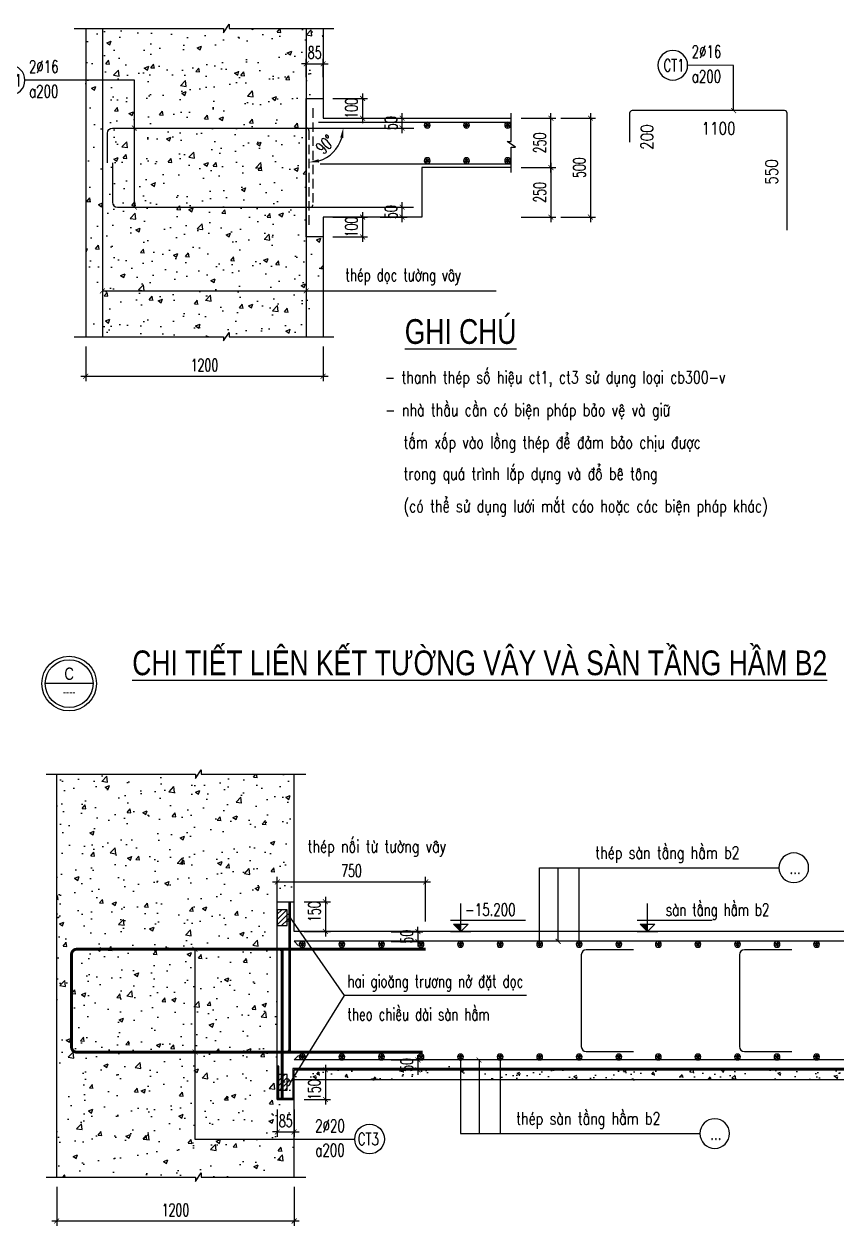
# Model space of a CAD drawing. Header units: millimetres. Extents: x -143483 to 1166745, y -1448440 to -1202244.
# Drawn here: x -89136 to -72698, y -1337824 to -1313514 of the extents above; entities that cross this region are included whole.
import ezdxf
from ezdxf.enums import TextEntityAlignment as Align

# ---------------------------------------------------------------- set-up
doc = ezdxf.new("R2010")
doc.units = ezdxf.units.MM
doc.header["$LTSCALE"] = 30
doc.header["$PDMODE"] = 3
doc.linetypes.add('DASHED', pattern=[19.05, 12.7, -6.35])
doc.layers.get('0').update_dxf_attribs({"lineweight": 9})
doc.layers.get('Defpoints').update_dxf_attribs({"lineweight": 9})
for name, color, linetype in [('ccu11-Chidan', 9, 'Continuous'), ('ccu11-Cotthep', 9, 'Continuous'), ('ccu11-Dim', 8, 'Continuous'), ('ccu11-Hatch', 8, 'Continuous'), ('ccu11-Manh', 8, 'Continuous'), ('ccu11-Text', 31, 'Continuous'), ('ccu11-Thay', 7, 'Continuous'), ('ccu11-Thep', 4, 'Continuous'), ('ccu11-Thep doc', 4, 'Continuous'), ('ccu11-Water Proofing', 6, 'Continuous')]:
    doc.layers.add(name, color=color, linetype=linetype)
doc.styles.add('ccu11-dim', font='vnsimli.shx', dxfattribs={"width": 0.65, "bigfont": 'bigfont.shx'})
doc.styles.add('ccu11-VnAvantH', font='VHAVAN.TTF')
doc.styles.add('ccu11-VnAvH-B', font='VHAVANB.TTF')
doc.styles.add('ccu11-vnsimli', font='vnsimli.shx', dxfattribs={"width": 0.8, "bigfont": 'vns.shx'})
doc.styles.add('ccu11-vnsimple', font='vnsimple.shx', dxfattribs={"bigfont": 'bigfont.shx'})
doc.styles.add('ccu11_simli', font='vnsimli.shx', dxfattribs={"width": 0.8})
doc.styles.add('VNTIMEH', font='vnsimli.shx', dxfattribs={"width": 0.8, "bigfont": 'bigfont.shx'})
doc.dimstyles.new('ccu11-100', dxfattribs={"dimscale": 100, "dimtxt": 2.5, "dimasz": 1, "dimexe": 1, "dimexo": 2, "dimgap": 1, "dimtad": 1, "dimdec": 0, "dimdsep": 46, "dimtxsty": 'ccu11-dim', "dimblk": 'ARCHTICK', "dimcen": -1, "dimdle": 1, "dimclrd": 256, "dimclre": 256, "dimclrt": 3, "dimadec": 0, "dimazin": 2, "dimtfac": 0.1, "dimtdec": 0, "dimtmove": 0, "dimatfit": 1, "dimldrblk": 'ARCHTICK', "dimfxl": 0, "dimtvp": 0.833333, "dimtolj": 1, "dimtzin": 12, "dimarcsym": 0})
doc.dimstyles.new('ccu11-100x4', dxfattribs={"dimscale": 100, "dimtxt": 2.5, "dimasz": 1, "dimexe": 1, "dimexo": 2, "dimgap": 1, "dimtad": 1, "dimdec": 0, "dimlfac": 0.25, "dimdsep": 46, "dimtxsty": 'ccu11-dim', "dimblk": 'ARCHTICK', "dimcen": -1, "dimdle": 1, "dimclrd": 256, "dimclre": 256, "dimclrt": 3, "dimadec": 0, "dimazin": 2, "dimtfac": 0.1, "dimtdec": 0, "dimtmove": 0, "dimatfit": 1, "dimldrblk": 'ARCHTICK', "dimfxl": 0, "dimtvp": 0.833333, "dimtolj": 1, "dimtzin": 12, "dimarcsym": 0})

# ---------------------------------------------------------------- blocks, each defined once
blk = doc.blocks.new('ccu11_block_thep')
at = {"layer": 'ccu11-Thep', "color": 3}
for p, q in [((-0.4, 0), (0.4, 0)), ((-0.28, 0.28), (0.28, -0.28)), ((0.28, 0.28), (-0.28, -0.28)), ((0, 0.4), (0, -0.4))]:
    blk.add_line(p, q, dxfattribs=at)
at = {"layer": 'ccu11-Thep', "color": 1, "const_width": 0.0667}
blk.add_lwpolyline([(-0.4, 0, 1), (0.4, 0, 1), (-0.4, 0, 1)], format="xyb", dxfattribs=at)
at = {"layer": 'ccu11-Thep', "color": 1}
blk.add_circle((0, 0), 0.4, dxfattribs=at)
blk = doc.blocks.new('_ARCHTICK')
at = {"color": 0, "linetype": 'ByBlock', "const_width": 0.15}
blk.add_lwpolyline([(-0.5, -0.5), (0.5, 0.5)], dxfattribs=at)
blk = doc.blocks.new('*D1045')
at = {"layer": 'ccu11-Dim', "lineweight": -2, "transparency": 16777216}
for p, q in [((-84015, -1335466), (-84015, -1336023)), ((-83675, -1335466), (-83675, -1336023)), ((-84015, -1335923), (-84115, -1335923)), ((-84015, -1335923), (-83675, -1335923)), ((-83675, -1335923), (-83575, -1335923))]:
    blk.add_line(p, q, dxfattribs=at)
at = {"layer": 'Defpoints', "color": 0, "transparency": 16777216}
for p in [(-84015, -1335266), (-83675, -1335266), (-83675, -1335923)]:
    blk.add_point(p, dxfattribs=at)
at = {"layer": 'ccu11-Dim', "lineweight": -2, "transparency": 16777216, "xscale": 100, "yscale": 100, "zscale": 100}
blk.add_blockref('_ARCHTICK', (-84015, -1335923), dxfattribs=at)
at = {"layer": 'ccu11-Dim', "lineweight": -2, "transparency": 16777216, "xscale": 100, "yscale": 100, "zscale": 100, "rotation": 180}
blk.add_blockref('_ARCHTICK', (-83675, -1335923), dxfattribs=at)
at = {"layer": 'ccu11-Dim', "color": 3, "transparency": 16777216, "insert": (-83845, -1335698), "char_height": 250, "attachment_point": 5, "style": 'ccu11-dim'}
blk.add_mtext('\\A1;85', dxfattribs=at)
blk = doc.blocks.new('*D1047')
at = {"layer": 'ccu11-Dim', "lineweight": -2, "transparency": 16777216}
for p, q in [((-83041, -1331166), (-83041, -1331966)), ((-83475, -1331266), (-82941, -1331266)), ((-83475, -1331866), (-82941, -1331866))]:
    blk.add_line(p, q, dxfattribs=at)
at = {"layer": 'Defpoints', "color": 0, "transparency": 16777216}
for p in [(-83675, -1331266), (-83675, -1331866), (-83041, -1331866)]:
    blk.add_point(p, dxfattribs=at)
at = {"layer": 'ccu11-Dim', "lineweight": -2, "transparency": 16777216, "xscale": 100, "yscale": 100, "zscale": 100}
for p, rotation in [((-83041, -1331266), 90), ((-83041, -1331866), 270)]:
    blk.add_blockref('_ARCHTICK', p, dxfattribs=dict(at, rotation=rotation))
at = {"layer": 'ccu11-Dim', "color": 3, "transparency": 16777216, "insert": (-83266, -1331466), "char_height": 250, "attachment_point": 5, "rotation": 90, "style": 'ccu11-dim'}
blk.add_mtext('\\A1;150', dxfattribs=at)
blk = doc.blocks.new('*D1048')
at = {"layer": 'ccu11-Dim', "lineweight": -2, "transparency": 16777216}
for p, q in [((-83041, -1334566), (-83041, -1335366)), ((-83475, -1334666), (-82941, -1334666)), ((-83475, -1335266), (-82941, -1335266))]:
    blk.add_line(p, q, dxfattribs=at)
at = {"layer": 'Defpoints', "color": 0, "transparency": 16777216}
for p in [(-83675, -1334666), (-83675, -1335266), (-83041, -1335266)]:
    blk.add_point(p, dxfattribs=at)
at = {"layer": 'ccu11-Dim', "lineweight": -2, "transparency": 16777216, "xscale": 100, "yscale": 100, "zscale": 100}
for p, rotation in [((-83041, -1334666), 90), ((-83041, -1335266), 270)]:
    blk.add_blockref('_ARCHTICK', p, dxfattribs=dict(at, rotation=rotation))
at = {"layer": 'ccu11-Dim', "color": 3, "transparency": 16777216, "insert": (-83266, -1335066), "char_height": 250, "attachment_point": 5, "rotation": 90, "style": 'ccu11-dim'}
blk.add_mtext('\\A1;150', dxfattribs=at)
blk = doc.blocks.new('*D1049')
at = {"layer": 'ccu11-Dim', "lineweight": -2, "transparency": 16777216}
for p, q in [((-84115, -1330865), (-80915, -1330865)), ((-84015, -1331666), (-84015, -1330765)), ((-81015, -1331666), (-81015, -1330765))]:
    blk.add_line(p, q, dxfattribs=at)
at = {"layer": 'Defpoints', "color": 0, "transparency": 16777216}
for p in [(-81015, -1330865), (-84015, -1331866), (-81015, -1331866)]:
    blk.add_point(p, dxfattribs=at)
at = {"layer": 'ccu11-Dim', "lineweight": -2, "transparency": 16777216, "xscale": 100, "yscale": 100, "zscale": 100, "rotation": 180}
blk.add_blockref('_ARCHTICK', (-84015, -1330865), dxfattribs=at)
at = {"layer": 'ccu11-Dim', "lineweight": -2, "transparency": 16777216, "xscale": 100, "yscale": 100, "zscale": 100}
blk.add_blockref('_ARCHTICK', (-81015, -1330865), dxfattribs=at)
at = {"layer": 'ccu11-Dim', "color": 3, "transparency": 16777216, "insert": (-82515, -1330640), "char_height": 250, "attachment_point": 5, "style": 'ccu11-dim'}
blk.add_mtext('\\A1;750', dxfattribs=at)
blk = doc.blocks.new('ccu11-cotcaodo1')
at = {"layer": 'ccu11-Chidan'}
for p, q in [((0, 0), (0, 565)), ((-206, 230), (1309, 230)), ((-206, 0), (206, 0)), ((-150, 150), (150, 150)), ((0, 0), (-150, 150)), ((0, 0), (150, 150))]:
    blk.add_line(p, q, dxfattribs=at)
blk.add_solid([(-150, 150), (0, 150), (0, 0)], dxfattribs=at)
at = {"layer": 'ccu11-Chidan', "color": 31, "ltscale": 10, "style": 'ccu11-vnsimli', "width": 0.8}
blk.add_attdef('%%P0.000', text='', height=253, dxfattribs=at).set_placement((597, 441), align=Align.MIDDLE_CENTER)
blk = doc.blocks.new('gioang truong no')
at = {"layer": 'ccu11-Hatch', "ltscale": 0.05}
h = blk.add_hatch(dxfattribs=at)
h.set_pattern_fill('ANSI31', color=256, scale=600, style=0)
h.set_pattern_definition([(45, (-29431600.95, -11382513.19), (-53.03300859, 53.03300859), [])])
h.paths.add_polyline_path([(0, 320), (-199, 320), (-199, 0), (0, 0)])
h.paths.add_polyline_path([(0, 93, 1), (0, 227)])
at = {"layer": 'ccu11-Thep', "ltscale": 3000}
blk.add_lwpolyline([(-199, 320), (-199, 0), (0, 0), (0, 320)], close=True, dxfattribs=at)
blk.add_arc((0, 160), 67, 270, 90, dxfattribs=at)
blk = doc.blocks.new('*D1050')
at = {"layer": 'ccu11-Dim', "lineweight": -2, "transparency": 16777216}
for p, q in [((-88475, -1337035), (-88475, -1337824)), ((-83675, -1337035), (-83675, -1337824)), ((-83575, -1337724), (-88575, -1337724))]:
    blk.add_line(p, q, dxfattribs=at)
at = {"layer": 'Defpoints', "color": 0, "transparency": 16777216}
for p in [(-88475, -1336835), (-83675, -1336835), (-88475, -1337724)]:
    blk.add_point(p, dxfattribs=at)
at = {"layer": 'ccu11-Dim', "lineweight": -2, "transparency": 16777216, "xscale": 100, "yscale": 100, "zscale": 100, "rotation": 180}
blk.add_blockref('_ARCHTICK', (-88475, -1337724), dxfattribs=at)
at = {"layer": 'ccu11-Dim', "lineweight": -2, "transparency": 16777216, "xscale": 100, "yscale": 100, "zscale": 100}
blk.add_blockref('_ARCHTICK', (-83675, -1337724), dxfattribs=at)
at = {"layer": 'ccu11-Dim', "color": 3, "transparency": 16777216, "insert": (-86075, -1337499), "char_height": 250, "attachment_point": 5, "style": 'ccu11-dim'}
blk.add_mtext('\\A1;1200', dxfattribs=at)
blk = doc.blocks.new('*D1052')
at = {"layer": 'ccu11-Dim', "lineweight": -2, "transparency": 16777216}
for p, q in [((-81710, -1334466), (-81072, -1334466)), ((-81172, -1334466), (-81172, -1334366)), ((-81172, -1334466), (-81172, -1334666)), ((-81710, -1334666), (-81072, -1334666)), ((-81172, -1334666), (-81172, -1334766))]:
    blk.add_line(p, q, dxfattribs=at)
at = {"layer": 'Defpoints', "color": 0, "transparency": 16777216}
for p in [(-81910, -1334466), (-81910, -1334666), (-81172, -1334666)]:
    blk.add_point(p, dxfattribs=at)
at = {"layer": 'ccu11-Dim', "lineweight": -2, "transparency": 16777216, "xscale": 100, "yscale": 100, "zscale": 100}
for p, rotation in [((-81172, -1334466), 270), ((-81172, -1334666), 90)]:
    blk.add_blockref('_ARCHTICK', p, dxfattribs=dict(at, rotation=rotation))
at = {"layer": 'ccu11-Dim', "color": 3, "transparency": 16777216, "insert": (-81397, -1334566), "char_height": 250, "attachment_point": 5, "rotation": 90, "style": 'ccu11-dim'}
blk.add_mtext('\\A1;50', dxfattribs=at)
blk = doc.blocks.new('ct-ve')
at = {"layer": 'ccu11-Chidan', "color": 7}
blk.add_lwpolyline([(484, 0), (-484, 0)], dxfattribs=at)
at = {"layer": 'ccu11-Chidan', "color": 9}
blk.add_circle((0, 0), 553, dxfattribs=at)
at = {"layer": 'ccu11-Chidan', "color": 3}
blk.add_circle((0, 0), 484, dxfattribs=at)
at = {"layer": 'ccu11-Chidan', "color": 7, "style": 'ccu11-VnAvantH', "width": 0.8}
blk.add_attdef('B', text='', height=250, dxfattribs=at).set_placement((0, 0), align=Align.BOTTOM_CENTER)
blk.add_attdef('B', text='', height=180, dxfattribs=at).set_placement((0, -76), align=Align.TOP_CENTER)
blk = doc.blocks.new('SHD')
at = {"layer": 'ccu11-Cotthep'}
blk.add_circle((300, 0), 300, dxfattribs=at)
at = {"layer": 'ccu11-Cotthep', "color": 31, "style": 'ccu11_simli', "width": 0.8}
blk.add_attdef('DK', text='', height=250, dxfattribs=at).set_placement((-101, 65), align=Align.BOTTOM_RIGHT)
blk.add_attdef('KH', text='', height=250, dxfattribs=at).set_placement((300, 0), align=Align.MIDDLE)
blk.add_attdef('KC', text='', height=250, dxfattribs=at).set_placement((-101, -142), align=Align.TOP_RIGHT)
blk = doc.blocks.new('*D995')
at = {"layer": 'ccu11-Dim', "lineweight": -2, "transparency": 16777216}
for p, q in [((-81710, -1331872), (-81072, -1331872)), ((-81172, -1331872), (-81172, -1331772)), ((-81172, -1331872), (-81172, -1332072)), ((-81710, -1332072), (-81072, -1332072)), ((-81172, -1332072), (-81172, -1332172))]:
    blk.add_line(p, q, dxfattribs=at)
at = {"layer": 'Defpoints', "color": 0, "transparency": 16777216}
for p in [(-81910, -1331872), (-81910, -1332072), (-81172, -1332072)]:
    blk.add_point(p, dxfattribs=at)
at = {"layer": 'ccu11-Dim', "lineweight": -2, "transparency": 16777216, "xscale": 100, "yscale": 100, "zscale": 100}
for p, rotation in [((-81172, -1331872), 270), ((-81172, -1332072), 90)]:
    blk.add_blockref('_ARCHTICK', p, dxfattribs=dict(at, rotation=rotation))
at = {"layer": 'ccu11-Dim', "color": 3, "transparency": 16777216, "insert": (-81397, -1331972), "char_height": 250, "attachment_point": 5, "rotation": 90, "style": 'ccu11-dim'}
blk.add_mtext('\\A1;50', dxfattribs=at)
blk = doc.blocks.new('*D996')
at = {"layer": 'ccu11-Dim', "lineweight": -2, "ltscale": 10000, "transparency": 16777216}
for p, q in [((-87889, -1320037), (-87889, -1320737)), ((-83089, -1320037), (-83089, -1320737)), ((-87989, -1320637), (-82989, -1320637))]:
    blk.add_line(p, q, dxfattribs=at)
at = {"layer": 'Defpoints', "color": 0, "ltscale": 10000, "transparency": 16777216}
for p in [(-87889, -1319837), (-83089, -1319837), (-83089, -1320637)]:
    blk.add_point(p, dxfattribs=at)
at = {"layer": 'ccu11-Dim', "lineweight": -2, "ltscale": 10000, "transparency": 16777216, "xscale": 100, "yscale": 100, "zscale": 100, "rotation": 180}
blk.add_blockref('_ARCHTICK', (-87889, -1320637), dxfattribs=at)
at = {"layer": 'ccu11-Dim', "lineweight": -2, "ltscale": 10000, "transparency": 16777216, "xscale": 100, "yscale": 100, "zscale": 100}
blk.add_blockref('_ARCHTICK', (-83089, -1320637), dxfattribs=at)
at = {"layer": 'ccu11-Dim', "color": 3, "ltscale": 10000, "transparency": 16777216, "insert": (-85489, -1320412), "char_height": 250, "attachment_point": 5, "style": 'ccu11-dim'}
blk.add_mtext('\\A1;1200', dxfattribs=at)
blk = doc.blocks.new('*D997')
at = {"layer": 'ccu11-Dim', "lineweight": -2, "transparency": 16777216}
for p, q in [((-78483, -1316519), (-78483, -1315319)), ((-79083, -1315419), (-78383, -1315419)), ((-79083, -1316419), (-78383, -1316419))]:
    blk.add_line(p, q, dxfattribs=at)
at = {"layer": 'Defpoints', "color": 0, "transparency": 16777216}
for p in [(-79283, -1315419), (-78483, -1315419), (-79283, -1316419)]:
    blk.add_point(p, dxfattribs=at)
at = {"layer": 'ccu11-Dim', "lineweight": -2, "transparency": 16777216, "xscale": 100, "yscale": 100, "zscale": 100}
for p, rotation in [((-78483, -1315419), 90), ((-78483, -1316419), 270)]:
    blk.add_blockref('_ARCHTICK', p, dxfattribs=dict(at, rotation=rotation))
at = {"layer": 'ccu11-Dim', "color": 3, "transparency": 16777216, "insert": (-78708, -1315919), "char_height": 250, "attachment_point": 5, "rotation": 90, "style": 'ccu11-dim'}
blk.add_mtext('\\A1;250', dxfattribs=at)
blk = doc.blocks.new('*D998')
at = {"layer": 'ccu11-Dim', "lineweight": -2, "transparency": 16777216}
for p, q in [((-78483, -1316319), (-78483, -1317519)), ((-79083, -1316419), (-78383, -1316419)), ((-79083, -1317419), (-78383, -1317419))]:
    blk.add_line(p, q, dxfattribs=at)
at = {"layer": 'Defpoints', "color": 0, "transparency": 16777216}
for p in [(-79283, -1316419), (-79283, -1317419), (-78483, -1317419)]:
    blk.add_point(p, dxfattribs=at)
at = {"layer": 'ccu11-Dim', "lineweight": -2, "transparency": 16777216, "xscale": 100, "yscale": 100, "zscale": 100}
for p, rotation in [((-78483, -1316419), 90), ((-78483, -1317419), 270)]:
    blk.add_blockref('_ARCHTICK', p, dxfattribs=dict(at, rotation=rotation))
at = {"layer": 'ccu11-Dim', "color": 3, "transparency": 16777216, "insert": (-78708, -1316919), "char_height": 250, "attachment_point": 5, "rotation": 90, "style": 'ccu11-dim'}
blk.add_mtext('\\A1;250', dxfattribs=at)
blk = doc.blocks.new('*D999')
at = {"layer": 'ccu11-Dim', "lineweight": -2, "transparency": 16777216}
for p, q in [((-81932, -1317219), (-81390, -1317219)), ((-81490, -1317519), (-81490, -1317119)), ((-81932, -1317419), (-81390, -1317419))]:
    blk.add_line(p, q, dxfattribs=at)
at = {"layer": 'Defpoints', "color": 0, "transparency": 16777216}
for p in [(-82132, -1317219), (-81490, -1317219), (-82132, -1317419)]:
    blk.add_point(p, dxfattribs=at)
at = {"layer": 'ccu11-Dim', "lineweight": -2, "transparency": 16777216, "xscale": 100, "yscale": 100, "zscale": 100}
for p, rotation in [((-81490, -1317219), 90), ((-81490, -1317419), 270)]:
    blk.add_blockref('_ARCHTICK', p, dxfattribs=dict(at, rotation=rotation))
at = {"layer": 'ccu11-Dim', "color": 3, "transparency": 16777216, "insert": (-81715, -1317319), "char_height": 250, "attachment_point": 5, "rotation": 90, "style": 'ccu11-dim'}
blk.add_mtext('\\A1;50', dxfattribs=at)
blk = doc.blocks.new('*D1000')
at = {"layer": 'ccu11-Dim', "lineweight": -2, "transparency": 16777216}
for p, q in [((-83429, -1314318), (-83529, -1314318)), ((-83429, -1314590), (-83429, -1314218)), ((-83429, -1314318), (-83089, -1314318)), ((-83089, -1314590), (-83089, -1314218)), ((-83089, -1314318), (-82989, -1314318))]:
    blk.add_line(p, q, dxfattribs=at)
at = {"layer": 'Defpoints', "color": 0, "transparency": 16777216}
for p in [(-83089, -1314318), (-83429, -1314790), (-83089, -1314790)]:
    blk.add_point(p, dxfattribs=at)
at = {"layer": 'ccu11-Dim', "lineweight": -2, "transparency": 16777216, "xscale": 100, "yscale": 100, "zscale": 100}
blk.add_blockref('_ARCHTICK', (-83429, -1314318), dxfattribs=at)
at = {"layer": 'ccu11-Dim', "lineweight": -2, "transparency": 16777216, "xscale": 100, "yscale": 100, "zscale": 100, "rotation": 180}
blk.add_blockref('_ARCHTICK', (-83089, -1314318), dxfattribs=at)
at = {"layer": 'ccu11-Dim', "color": 3, "transparency": 16777216, "insert": (-83259, -1314093), "char_height": 250, "attachment_point": 5, "style": 'ccu11-dim'}
blk.add_mtext('\\A1;85', dxfattribs=at)
blk = doc.blocks.new('*D1001')
at = {"layer": 'ccu11-Dim', "lineweight": -2, "transparency": 16777216}
for p, q in [((-82889, -1317419), (-82190, -1317419)), ((-82290, -1317319), (-82290, -1317919)), ((-82889, -1317819), (-82190, -1317819))]:
    blk.add_line(p, q, dxfattribs=at)
at = {"layer": 'Defpoints', "color": 0, "transparency": 16777216}
for p in [(-83089, -1317419), (-83089, -1317819), (-82290, -1317819)]:
    blk.add_point(p, dxfattribs=at)
at = {"layer": 'ccu11-Dim', "lineweight": -2, "transparency": 16777216, "xscale": 100, "yscale": 100, "zscale": 100}
for p, rotation in [((-82290, -1317419), 90), ((-82290, -1317819), 270)]:
    blk.add_blockref('_ARCHTICK', p, dxfattribs=dict(at, rotation=rotation))
at = {"layer": 'ccu11-Dim', "color": 3, "transparency": 16777216, "insert": (-82515, -1317619), "char_height": 250, "attachment_point": 5, "rotation": 90, "style": 'ccu11-dim'}
blk.add_mtext('\\A1;100', dxfattribs=at)
blk = doc.blocks.new('*D1002')
at = {"layer": 'ccu11-Dim', "lineweight": -2, "transparency": 16777216}
for p, q in [((-82889, -1315019), (-82190, -1315019)), ((-82290, -1314919), (-82290, -1315519)), ((-82889, -1315419), (-82190, -1315419))]:
    blk.add_line(p, q, dxfattribs=at)
at = {"layer": 'Defpoints', "color": 0, "transparency": 16777216}
for p in [(-83089, -1315019), (-83089, -1315419), (-82290, -1315419)]:
    blk.add_point(p, dxfattribs=at)
at = {"layer": 'ccu11-Dim', "lineweight": -2, "transparency": 16777216, "xscale": 100, "yscale": 100, "zscale": 100}
for p, rotation in [((-82290, -1315019), 90), ((-82290, -1315419), 270)]:
    blk.add_blockref('_ARCHTICK', p, dxfattribs=dict(at, rotation=rotation))
at = {"layer": 'ccu11-Dim', "color": 3, "transparency": 16777216, "insert": (-82515, -1315219), "char_height": 250, "attachment_point": 5, "rotation": 90, "style": 'ccu11-dim'}
blk.add_mtext('\\A1;100', dxfattribs=at)
blk = doc.blocks.new('*D1003')
at = {"layer": 'ccu11-Dim', "lineweight": -2, "transparency": 16777216}
for p, q in [((-81490, -1315719), (-81490, -1315319)), ((-82889, -1315419), (-81390, -1315419)), ((-82889, -1315619), (-81390, -1315619))]:
    blk.add_line(p, q, dxfattribs=at)
at = {"layer": 'Defpoints', "color": 0, "transparency": 16777216}
for p in [(-83089, -1315419), (-81490, -1315419), (-83089, -1315619)]:
    blk.add_point(p, dxfattribs=at)
at = {"layer": 'ccu11-Dim', "lineweight": -2, "transparency": 16777216, "xscale": 100, "yscale": 100, "zscale": 100}
for p, rotation in [((-81490, -1315419), 90), ((-81490, -1315619), 270)]:
    blk.add_blockref('_ARCHTICK', p, dxfattribs=dict(at, rotation=rotation))
at = {"layer": 'ccu11-Dim', "color": 3, "transparency": 16777216, "insert": (-81715, -1315519), "char_height": 250, "attachment_point": 5, "rotation": 90, "style": 'ccu11-dim'}
blk.add_mtext('\\A1;50', dxfattribs=at)
blk = doc.blocks.new('*D1013')
at = {"layer": 'ccu11-Dim', "lineweight": -2, "transparency": 16777216}
blk.add_arc((-83375, -1315619), 692, 286.6127, 343.3873, dxfattribs=at)
at = {"layer": 'ccu11-Dim', "transparency": 16777216}
for points in [[(-82744, -1315812), (-82678, -1315821), (-82682, -1315619)], [(-83172, -1316315), (-83181, -1316249), (-83375, -1316311)]]:
    blk.add_solid(points, dxfattribs=at)
at = {"layer": 'Defpoints', "color": 0, "transparency": 16777216}
for p in [(-87488, -1315619), (-83375, -1315669), (-81389, -1315619), (-83028, -1316218), (-83375, -1317619)]:
    blk.add_point(p, dxfattribs=at)
at = {"layer": 'ccu11-Dim', "color": 3, "transparency": 16777216, "insert": (-83044, -1315949), "char_height": 250, "attachment_point": 5, "rotation": 45, "style": 'ccu11-dim'}
blk.add_mtext('\\A1;90\\M+1818B', dxfattribs=at)
blk = doc.blocks.new('MCT')
at = {"ltscale": 0.005}
for p, q in [((-0.49, 0), (0.49, 0)), ((0.35, -0.35), (-0.35, 0.35)), ((-0.35, -0.35), (0.35, 0.35)), ((0, -0.49), (0, 0.49))]:
    blk.add_line(p, q, dxfattribs=at)
blk.add_circle((0, 0), 0.492, dxfattribs=at)
blk = doc.blocks.new('*D977')
at = {"layer": 'ccu11-Dim', "lineweight": -2, "transparency": 16777216}
for p, q in [((-77683, -1315319), (-77683, -1317519)), ((-78283, -1315419), (-77583, -1315419)), ((-78283, -1317419), (-77583, -1317419))]:
    blk.add_line(p, q, dxfattribs=at)
at = {"layer": 'Defpoints', "color": 0, "transparency": 16777216}
for p in [(-78483, -1315419), (-78483, -1317419), (-77683, -1317419)]:
    blk.add_point(p, dxfattribs=at)
at = {"layer": 'ccu11-Dim', "lineweight": -2, "transparency": 16777216, "xscale": 100, "yscale": 100, "zscale": 100}
for p, rotation in [((-77683, -1315419), 90), ((-77683, -1317419), 270)]:
    blk.add_blockref('_ARCHTICK', p, dxfattribs=dict(at, rotation=rotation))
at = {"layer": 'ccu11-Dim', "color": 3, "transparency": 16777216, "insert": (-77908, -1316419), "char_height": 250, "attachment_point": 5, "rotation": 90, "style": 'ccu11-dim'}
blk.add_mtext('\\A1;500', dxfattribs=at)

msp = doc.modelspace()

# ---------------------------------------------------------------- hatches: boundary and pattern name
at = {"layer": 'ccu11-Hatch'}
h = msp.add_hatch(dxfattribs=at)
h.set_pattern_fill('AR-CONC', color=256, scale=5, style=0)
h.set_pattern_definition([(50, (-9320.8, -86170.7), (910.92334, -79.69543), [95.25, -1047.75]), (355, (-9320.8, -86170.7), (-176.2171, 955.2842), [76.2, -838.2029]), (100.451445, (-9244.9, -86177.3), (734.70624, 875.58876), [80.95004, -890.4512]), (46.1842, (-9320.8, -85916.7), (1355.3952, -210.2116), [142.875, -1571.625]), (96.63556, (-9207.9, -85934.2), (1187.0207, 1237.1306), [121.4251, -1335.678]), (351.18415, (-9320.8, -85916.7), (1187.0207, 1237.1306), [114.2998, -1257.2987]), (21, (-9193.8, -85980.2), (758.07196, -511.326), [95.25, -1047.75]), (326, (-9193.8, -85980.2), (309.01014, 920.9398), [76.2, -838.2]), (71.451445, (-9130.65, -86022.8), (1067.0821, 409.61384), [80.95004, -890.4497]), (37.5, (-9320.82, -86170.68), (15.44302, 422.775194), [0, -828.04, 0, -850.9, 0, -841.375]), (7.5, (-9320.8, -86170.7), (334.09831, 500.90287), [0, -485.14, 0, -808.99, 0, -320.675]), (327.5, (-9604.03, -86170.68), (677.95298, -28.64372), [0, -317.5, 0, -990.6, 0, -1314.45]), (317.5, (-9731.03, -86170.7), (740.6459, 127.13246), [0, -412.75, 0, -657.86, 0, -933.45])])
h.paths.add_polyline_path([(-83089.49, -1313601.64), (-84988.77, -1313601.64), (-84988.77, -1313514.27), (-85105.26, -1313689.01), (-85105.26, -1313601.64), (-87889.49, -1313601.64), (-87889.49, -1319837.49), (-85105.26, -1319837.49), (-85105.26, -1319924.86), (-84988.77, -1319750.13), (-84988.77, -1319837.49), (-83089.49, -1319837.49), (-83089.49, -1317818.57), (-83429.49, -1317818.57), (-83429.49, -1315018.57), (-83089.49, -1315018.57)])
h = msp.add_hatch(dxfattribs=at)
h.set_pattern_fill('AR-CONC', color=256, scale=5, style=0)
h.set_pattern_definition([(50, (-9884.45, -86188.2), (910.92334, -79.69543), [95.25, -1047.75]), (355, (-9884.4, -86188.2), (-176.2171, 955.2842), [76.2, -838.2029]), (100.451445, (-9808.5, -86194.8), (734.70624, 875.58876), [80.95004, -890.4512]), (46.1842, (-9884.4, -85934.2), (1355.3952, -210.2116), [142.875, -1571.625]), (96.63556, (-9771.5, -85951.7), (1187.0207, 1237.1306), [121.4251, -1335.678]), (351.18415, (-9884.4, -85934.2), (1187.0207, 1237.1306), [114.2998, -1257.2987]), (21, (-9757.45, -85997.7), (758.07196, -511.326), [95.25, -1047.75]), (326, (-9757.4, -85997.7), (309.01014, 920.9398), [76.2, -838.2]), (71.451445, (-9694.3, -86040.3), (1067.0821, 409.61384), [80.95004, -890.4497]), (37.5, (-9884.45, -86188.18), (15.44302, 422.775194), [0, -828.04, 0, -850.9, 0, -841.375]), (7.5, (-9884.45, -86188.2), (334.09831, 500.90287), [0, -485.14, 0, -808.99, 0, -320.675]), (327.5, (-10167.66, -86188.18), (677.95298, -28.64372), [0, -317.5, 0, -990.6, 0, -1314.45]), (317.5, (-10294.66, -86188.2), (740.6459, 127.13246), [0, -412.75, 0, -657.86, 0, -933.45])])
h.paths.add_polyline_path([(-85552.4, -1336835.39), (-83675.13, -1336835.39), (-83675.13, -1334866.29), (-84015.13, -1334866.29), (-84015.13, -1331266.29), (-83675.13, -1331266.29), (-83675.13, -1328687.34), (-85552.4, -1328687.34), (-85552.4, -1328599.97), (-85668.89, -1328774.71), (-85668.89, -1328687.34), (-88475.13, -1328687.34), (-88475.13, -1336835.39), (-85668.89, -1336835.39), (-85668.89, -1336922.76), (-85552.4, -1336748.02)])
at = {"layer": 'ccu11-Hatch', "ltscale": 0.05}
h = msp.add_hatch(dxfattribs=at)
h.set_pattern_fill('AR-CONC', color=256, scale=80, style=0)
h.set_pattern_definition([(50, (-29553615.76, -12806184.3), (573.808146, -50.201708), [60, -660]), (355, (-29553615.76, -12806184.3), (-111.001067, 601.753707), [48, -528]), (100.4514, (-29553567.94, -12806188.5), (462.807505, 551.551634), [50.992152, -560.91369]), (46.1842, (-29553615.76, -12806024.3), (853.792839, -132.415211), [90, -990]), (96.6356, (-29553544.6, -12806035.3), (747.730164, 779.294297), [76.48823, -841.3704]), (351.1842, (-29553615.8, -12806024.3), (747.729556, 779.29488), [72, -792]), (21, (-29553535.76, -12806064.3), (477.525642, -322.0951125), [60, -660]), (326, (-29553535.76, -12806064.3), (194.652266, 580.120036), [48, -528]), (71.4514, (-29553495.97, -12806091.13), (672.178103, 258.024397), [50.992152, -560.91369]), (37.5, (-29553615.76, -12806184.3), (9.7278843, 266.315083), [0, -521.6, 0, -536, 0, -530]), (7.5, (-29553615.76, -12806184.3), (210.45563, 315.5293695), [0, -305.6, 0, -509.6, 0, -202]), (327.5, (-29553794.16, -12806184.3), (427.057949, -18.0438974), [0, -200, 0, -624, 0, -828]), (317.5, (-29553874.16, -12806184.3), (466.5489355, 80.083986), [0, -260, 0, -414.4, 0, -588])])
h.paths.add_polyline_path([(-83675.13, -1334866.29), (-71641.74, -1334866.29), (-71641.74, -1334666.29), (-83675.13, -1334666.29)])
h.paths.add_polyline_path([(-80905.76, -1334866.29), (-80305.76, -1334866.29), (-80305.76, -1334580.58), (-80905.76, -1334580.58)])

# ---------------------------------------------------------------- linework, layer by layer
at = {"layer": 'ccu11-Manh'}
for p, q in [((-82653.29, -1333162.98), (-83749.61, -1331588.88)), ((-83749.61, -1334919.52), (-82653.29, -1333162.98)), ((-78978.28, -1333162.98), (-82653.29, -1333162.98))]:
    msp.add_line(p, q, dxfattribs=at)
for points in [[(-88123.3, -1313601.64), (-85105.26, -1313601.64), (-85105.26, -1313689.01), (-84988.77, -1313514.27), (-84988.77, -1313601.64), (-82873.3, -1313601.64)], [(-79282.74, -1316517.57), (-79282.74, -1316006.21), (-79195.38, -1316006.21), (-79370.11, -1315889.72), (-79282.74, -1315889.72), (-79282.74, -1315319.57)], [(-88123.3, -1319837.49), (-85105.26, -1319837.49), (-85105.26, -1319924.86), (-84988.77, -1319750.13), (-84988.77, -1319837.49), (-82873.3, -1319837.49)], [(-88686.93, -1328687.34), (-85668.89, -1328687.34), (-85668.89, -1328774.71), (-85552.4, -1328599.97), (-85552.4, -1328687.34), (-83436.93, -1328687.34)], [(-88686.93, -1336835.39), (-85668.89, -1336835.39), (-85668.89, -1336922.76), (-85552.4, -1336748.02), (-85552.4, -1336835.39), (-83436.93, -1336835.39)]]:
    msp.add_lwpolyline(points, dxfattribs=at)
at = {"layer": 'ccu11-Thay', "linetype": 'Continuous'}
for p, q in [((-87889.49, -1313601.64), (-87889.49, -1319837.49)), ((-83429.49, -1317818.57), (-83429.49, -1315018.57)), ((-83429.49, -1315018.57), (-83089.49, -1315018.57)), ((-83089.49, -1317818.57), (-83429.49, -1317818.57))]:
    msp.add_line(p, q, dxfattribs=at)
at = {"layer": 'ccu11-Thay', "ltscale": 0.05}
for p, q in [((-88475.13, -1336835.39), (-88475.13, -1328687.34)), ((-83675.13, -1331866.29), (-83675.13, -1328687.34)), ((-84015.13, -1335266.29), (-84015.13, -1331266.29)), ((-84015.13, -1331266.29), (-83675.13, -1331266.29)), ((-84015.13, -1335266.29), (-84015.13, -1331266.29)), ((-84015.13, -1331266.29), (-83675.13, -1331266.29)), ((-83675.13, -1336835.39), (-83675.13, -1334666.29)), ((-84015.13, -1335266.29), (-83675.13, -1335266.29)), ((-83675.13, -1335266.29), (-84015.13, -1335266.29))]:
    msp.add_line(p, q, dxfattribs=at)
at = {"layer": 'ccu11-Thay', "ltscale": 3000}
for p, q in [((-71641.74, -1331866.29), (-83675.13, -1331866.29)), ((-71641.74, -1334666.29), (-83675.13, -1334666.29))]:
    msp.add_line(p, q, dxfattribs=at)
at = {"layer": 'ccu11-Thay', "linetype": 'Continuous', "ltscale": 0.05}
msp.add_line((-71641.74, -1334866.29), (-83675.13, -1334866.29), dxfattribs=at)
at = {"layer": 'ccu11-Thay', "linetype": 'Continuous'}
for points in [[(-83089.49, -1313601.64), (-83089.49, -1315418.57), (-79282.74, -1315418.57)], [(-79282.74, -1316418.57), (-81089.49, -1316418.57), (-81089.49, -1317418.57), (-83089.49, -1317418.57), (-83089.49, -1319837.49)]]:
    msp.add_lwpolyline(points, dxfattribs=at)
at = {"layer": 'ccu11-Thep'}
for p, q in [((-87549.49, -1313601.64), (-87549.49, -1319837.49)), ((-83429.49, -1313601.64), (-83429.49, -1319837.49)), ((-83179.13, -1315498.57), (-79282.74, -1315498.57)), ((-83150.81, -1316338.57), (-79282.74, -1316338.57))]:
    msp.add_line(p, q, dxfattribs=at)
at = {"layer": 'ccu11-Thep', "linetype": 'DASHED', "ltscale": 0.5}
for points in [[(-83293.51, -1315218.57), (-83293.51, -1317168.57, -0.41421356), (-83343.51, -1317218.57)], [(-83424.52, -1315618.57, -0.41421356), (-83374.52, -1315668.57), (-83374.52, -1317618.57)]]:
    msp.add_lwpolyline(points, format="xyb", dxfattribs=at)
at = {"layer": 'ccu11-Thep'}
for points in [[(-73706.14, -1317680.12), (-73706.14, -1315315.28, 0.41421356), (-73756.14, -1315265.28), (-76839.6, -1315265.28, 0.41421356), (-76889.6, -1315315.28), (-76889.6, -1315906.49)], [(-87449.49, -1316321.41), (-87449.49, -1315718.57, -0.41421356), (-87349.49, -1315618.57), (-81250.99, -1315618.57)], [(-87349.49, -1316321.41), (-87349.49, -1317118.57, 0.41421356), (-87249.49, -1317218.57), (-81260.59, -1317218.57)]]:
    msp.add_lwpolyline(points, format="xyb", dxfattribs=at)
at = {"layer": 'ccu11-Thep', "const_width": 60}
for points in [[(-83814.77, -1334305.71, 0.41421356), (-83764.77, -1334255.71), (-83764.77, -1331266.29)], [(-88175.13, -1333239.93), (-88175.13, -1332327.52, -0.41421356), (-88075.13, -1332227.52), (-81015.13, -1332227.52)], [(-83965.13, -1332227.52, -0.41421356), (-83915.13, -1332277.52), (-83915.13, -1335266.29)], [(-88175.13, -1332851.02), (-88175.13, -1334207.31, 0.41421356), (-88075.13, -1334307.31), (-81075.13, -1334307.31)]]:
    msp.add_lwpolyline(points, format="xyb", dxfattribs=at)
at = {"layer": 'ccu11-Thep', "ltscale": 10000}
for points in [[(-71641.74, -1332066.29), (-83675.13, -1332066.29), (-83584.61, -1332156.82)], [(-71641.74, -1334466.29), (-83675.13, -1334466.29), (-83584.61, -1334375.76)]]:
    msp.add_lwpolyline(points, dxfattribs=at)
at = {"layer": 'ccu11-Thep', "ltscale": 0.05}
for points in [[(-76808.86, -1332236.59), (-77767.53, -1332236.59, 0.41421356), (-77867.53, -1332336.59), (-77867.53, -1334195.99, 0.41421356), (-77767.53, -1334295.99), (-76808.86, -1334295.99)], [(-73608.87, -1332236.59), (-74567.54, -1332236.59, 0.41421356), (-74667.54, -1332336.59), (-74667.54, -1334195.99, 0.41421356), (-74567.54, -1334295.99), (-73608.87, -1334295.99)]]:
    msp.add_lwpolyline(points, format="xyb", dxfattribs=at)
at = {"layer": 'ccu11-Water Proofing'}
msp.add_lwpolyline([(-71641.74, -1334637.63), (-83703.8, -1334637.63), (-83703.8, -1335243.9), (-83986.47, -1335243.9), (-83986.47, -1334593.27), (-84015.13, -1334593.27), (-84015.13, -1335266.29), (-83675.13, -1335266.29), (-83675.13, -1334666.29), (-71641.74, -1334666.29)], dxfattribs=at)

# ---------------------------------------------------------------- block references
at = {"layer": 'ccu11-Chidan'}
ref = msp.add_blockref('ct-ve', (-88224.32, -1326854.34), dxfattribs=at)
ref.add_attrib('B', 'c', dxfattribs={"color": 7, "height": 250, "style": 'ccu11-VnAvantH', "width": 0.8}).set_placement((-88224.32, -1326854.34), align=Align.BOTTOM_CENTER)
ref.add_attrib('B', '----', dxfattribs={"color": 31, "height": 180, "style": 'ccu11-VnAvantH', "width": 0.8}).set_placement((-88224.32, -1326929.98), align=Align.TOP_CENTER)
ref = msp.add_blockref('ccu11-cotcaodo1', (-80304.28, -1331866.29), dxfattribs=at)
ref.add_attrib('%%P0.000', '-15.200', dxfattribs={"color": 31, "ltscale": 10, "height": 250, "style": 'ccu11-vnsimli', "width": 0.7}).set_placement((-79706.89, -1331425.08), align=Align.MIDDLE_CENTER)
ref = msp.add_blockref('ccu11-cotcaodo1', (-76529.32, -1331866.29), dxfattribs=at)
ref.add_attrib('%%P0.000', 'sµn tÇng hÇm b2', dxfattribs={"color": 31, "ltscale": 10, "height": 250, "style": 'ccu11-vnsimli', "width": 0.7}).set_placement((-75111.94, -1331425.08), align=Align.MIDDLE_CENTER)
at = {"layer": 'ccu11-Cotthep'}
ref = msp.add_blockref('SHD', (-75716.94, -1314349.14), dxfattribs=dict(at, xscale=-1))
ref.add_attrib('KH', 'CT1', dxfattribs={"color": 31, "height": 250, "style": 'ccu11-vnsimple', "width": 0.7}).set_placement((-75991.94, -1314349.14), align=Align.MIDDLE_CENTER)
ref.add_attrib('KC', 'a200', dxfattribs={"color": 31, "height": 250, "style": 'ccu11-vnsimple', "width": 0.7}).set_placement((-75336.16, -1314449.14), align=Align.TOP_CENTER)
ref.add_attrib('DK', '2`16', dxfattribs={"color": 31, "height": 250, "style": 'ccu11-vnsimple', "width": 0.7}).set_placement((-75336.16, -1314274.14), align=Align.BOTTOM_CENTER)
ref = msp.add_blockref('SHD', (-89118.49, -1314650.95), dxfattribs=dict(at, xscale=-1))
ref.add_attrib('KH', 'CT1', dxfattribs={"color": 31, "height": 250, "style": 'ccu11-vnsimple', "width": 0.7}).set_placement((-89393.49, -1314650.95), align=Align.MIDDLE_CENTER)
ref.add_attrib('KC', 'a200', dxfattribs={"color": 31, "height": 250, "style": 'ccu11-vnsimple', "width": 0.7}).set_placement((-88737.7, -1314750.95), align=Align.TOP_CENTER)
ref.add_attrib('DK', '2`16', dxfattribs={"color": 31, "height": 250, "style": 'ccu11-vnsimple', "width": 0.7}).set_placement((-88737.7, -1314575.95), align=Align.BOTTOM_CENTER)
ref = msp.add_blockref('SHD', (-82449.31, -1336065.29), dxfattribs=at)
ref.add_attrib('KH', 'CT3', dxfattribs={"color": 31, "height": 250, "style": 'ccu11-vnsimple', "width": 0.7}).set_placement((-82174.31, -1336065.29), align=Align.MIDDLE_CENTER)
ref.add_attrib('KC', 'a200', dxfattribs={"color": 31, "height": 250, "style": 'ccu11-vnsimple', "width": 0.7}).set_placement((-82949.31, -1336165.29), align=Align.TOP_CENTER)
ref.add_attrib('DK', '2`20', dxfattribs={"color": 31, "height": 250, "style": 'ccu11-vnsimple', "width": 0.7}).set_placement((-82949.31, -1335998.63), align=Align.BOTTOM_CENTER)
at = {"layer": 'ccu11-Dim'}
for p in [(-83816.56, -1331748.88), (-83816.56, -1335079.52)]:
    msp.add_blockref('gioang truong no', p, dxfattribs=at)
at = {"layer": 'ccu11-Thay'}
ref = msp.add_blockref('SHD', (-73270.23, -1330578.29), dxfattribs=dict(at, xscale=-1))
ref.add_attrib('KH', '...', dxfattribs={"layer": 'ccu11-Cotthep', "color": 31, "height": 250, "style": 'ccu11-vnsimple', "width": 0.7}).set_placement((-73545.23, -1330578.29), align=Align.MIDDLE_CENTER)
ref = msp.add_blockref('SHD', (-74870.23, -1335954.29), dxfattribs=dict(at, xscale=-1))
ref.add_attrib('KH', '...', dxfattribs={"layer": 'ccu11-Cotthep', "color": 31, "height": 250, "style": 'ccu11-vnsimple', "width": 0.7}).set_placement((-75145.23, -1335954.29), align=Align.MIDDLE_CENTER)
at = {"layer": 'ccu11-Thep', "xscale": -150.3759398473833, "yscale": 150.3759398499041, "zscale": 150.3759398496241}
for p in [(-83509.76, -1332126.44), (-82709.76, -1332126.44), (-81909.76, -1332126.44), (-81109.76, -1332126.44), (-80309.76, -1332126.44), (-79509.76, -1332126.44), (-78709.76, -1332126.44), (-77909.76, -1332126.45), (-77109.76, -1332126.44), (-76309.76, -1332126.44), (-75509.76, -1332126.44), (-74709.76, -1332126.44), (-73909.76, -1332126.44), (-73109.76, -1332126.44), (-83509.76, -1334402.61), (-82709.76, -1334406.14), (-81909.76, -1334406.14), (-81109.76, -1334406.14), (-80309.76, -1334406.14), (-79509.76, -1334406.14), (-78709.76, -1334406.14), (-77909.76, -1334406.14), (-77109.76, -1334406.14), (-76309.76, -1334406.14), (-75509.76, -1334406.14), (-74709.76, -1334406.14), (-73909.76, -1334406.14), (-73109.76, -1334406.14)]:
    msp.add_blockref('ccu11_block_thep', p, dxfattribs=at)
at = {"layer": 'ccu11-Thep doc', "xscale": -121.9200000001001, "yscale": 121.9200000001001, "zscale": 121.92, "rotation": 270}
for p in [(-80982.56, -1315558.26), (-80188.07, -1315558.57), (-79356.47, -1315558.26), (-80982.56, -1316278.57), (-80188.07, -1316278.87), (-79356.47, -1316278.57)]:
    msp.add_blockref('MCT', p, dxfattribs=at)

# ---------------------------------------------------------------- texts
at = {"layer": 'ccu11-Text', "style": 'VNTIMEH', "width": 0.8}
for s, p in [('200', (-76413.98, -1316057.89)), ('550', (-73895.97, -1316763.13))]:
    msp.add_text(s, height=250, rotation=90, dxfattribs=at).set_placement(p)
at = {"layer": 'ccu11-Text'}
for s, height, style, width, p in [('1100', 250, 'VNTIMEH', 0.8, (-75434.16, -1315747.18)), ('thÐp däc t\xadêng v©y', 250.0332, 'ccu11-vnsimli', 0.7, (-82637.29, -1318711.92, -358959.88)), ('%%Ughi chó', 500, 'ccu11-VnAvH-B', 0.8, (-81437.94, -1319983.01)), ('- thanh thÐp sè hiÖu ct1, ct3 sö dông lo¹i cb300-v', 250.0332, 'ccu11-vnsimli', 0.75, (-81840.97, -1320782.77)), ('- nhµ thÇu cÇn cã biÖn ph¸p b¶o vÖ vµ gi÷', 250.0332, 'ccu11-vnsimli', 0.75, (-81833.09, -1321441.91)), ('tÊm xèp vµo lång thÐp ®Ó ®¶m b¶o chÞu ®\xadîc', 250.0332, 'ccu11-vnsimli', 0.75, (-81461.86, -1322100.04)), ('trong qu¸ tr×nh l¾p dùng vµ ®æ bª t«ng', 250.0332, 'ccu11-vnsimli', 0.75, (-81461.86, -1322731.71)), ('(cã thÓ sö dông l\xadíi m¾t c¸o hoÆc c¸c biÖn ph¸p kh¸c)', 250.0332, 'ccu11-vnsimli', 0.75, (-81461.86, -1323389.71)), ('thÐp nèi tõ t\xadêng v©y', 250, 'ccu11-vnsimli', 0.75, (-83401.02, -1330270.46, -358959.88)), ('thÐp sµn tÇng hÇm b2', 250, 'ccu11-vnsimli', 0.75, (-77583.86, -1330397.85, -358959.88)), ('hai gio¨ng tr\xad¬ng në ®Æt däc', 250.0332, 'ccu11-vnsimli', 0.7, (-82595.91, -1332997.7, -358959.88)), ('theo chiÒu dµi sµn hÇm', 250.0332, 'ccu11-vnsimli', 0.7, (-82596.61, -1333666.84, -358959.88)), ('thÐp sµn tÇng hÇm b2', 250, 'ccu11-vnsimli', 0.75, (-79183.86, -1335773.85, -358959.88))]:
    msp.add_text(s, height=height, dxfattribs=dict(at, style=style, width=width)).set_placement(p)
at = {"layer": 'ccu11-Text', "style": 'ccu11-VnAvH-B', "width": 0.8}
msp.add_text('%%Uchi tiÕt liªn kÕt t\xadêng v©y vµ sµn tÇng hÇm b2', height=500, dxfattribs=at).set_placement((-79921.56, -1326684.18), align=Align.CENTER)

# ---------------------------------------------------------------- dimensions: what is measured, and where the dimension line sits
at = {"layer": 'ccu11-Dim'}
for base, p1, p2, picture, middle in [((-83089.49, -1314317.82), (-83429.49, -1314789.63), (-83089.49, -1314789.63), '*D1000', (-83259.49, -1314092.82)), ((-83675.13, -1335922.65), (-84015.13, -1335266.29), (-83675.13, -1335266.29), '*D1045', (-83845.13, -1335697.65))]:
    dim = msp.add_linear_dim(base=base, p1=p1, p2=p2, text='85', dimstyle='ccu11-100x4', override={"dimtix": 1}, dxfattribs=at)
    dim.commit()
    dim.dimension.update_dxf_attribs({"geometry": picture, "text_midpoint": middle})
for base, p1, p2, angle, picture, middle in [((-82289.72, -1315418.57), (-83089.49, -1315018.57), (-83089.49, -1315418.57), 270, '*D1002', (-82289.72, -1315218.57)), ((-81489.59, -1315418.57), (-83089.49, -1315618.57), (-83089.49, -1315418.57), 90, '*D1003', (-81489.59, -1315518.57)), ((-81489.59, -1317218.57), (-82132.35, -1317418.57), (-82132.35, -1317218.57), 90, '*D999', (-81489.59, -1317318.57)), ((-82289.72, -1317818.57), (-83089.49, -1317418.57), (-83089.49, -1317818.57), 270, '*D1001', (-82289.72, -1317618.57)), ((-83041.37, -1331866.29), (-83675.13, -1331266.29), (-83675.13, -1331866.29), 270, '*D1047', (-83041.37, -1331466.29)), ((-83041.37, -1335266.29), (-83675.13, -1334666.29), (-83675.13, -1335266.29), 270, '*D1048', (-83041.37, -1335066.29))]:
    dim = msp.add_linear_dim(base=base, p1=p1, p2=p2, angle=angle, dimstyle='ccu11-100x4', dxfattribs=at)
    dim.commit()
    dim.dimension.update_dxf_attribs({"geometry": picture, "text_midpoint": middle, "dimtype": 160})
dim = msp.add_angular_dim_2l(base=(-83028.42, -1316218.04), line1=((-83374.52, -1315668.57), (-83374.52, -1317618.57)), line2=((-87487.99, -1315618.57), (-81389.49, -1315618.57)), dimstyle='ccu11-100x4', override={"dimasz": 2, "dimsah": 1}, dxfattribs=at)
dim.commit()
dim.dimension.update_dxf_attribs({"geometry": '*D1013', "text_midpoint": (-83044.16, -1315948.93)})
for base, p1, p2, picture, middle in [((-78482.74, -1315418.57), (-79282.74, -1316418.57), (-79282.74, -1315418.57), '*D997', (-78707.74, -1315918.57)), ((-77682.74, -1317418.57), (-78482.74, -1315418.57), (-78482.74, -1317418.57), '*D977', (-77907.74, -1316418.57)), ((-78482.74, -1317418.57), (-79282.74, -1316418.57), (-79282.74, -1317418.57), '*D998', (-78707.74, -1316918.57))]:
    dim = msp.add_linear_dim(base=base, p1=p1, p2=p2, angle=90, dimstyle='ccu11-100x4', dxfattribs=at)
    dim.commit()
    dim.dimension.update_dxf_attribs({"geometry": picture, "text_midpoint": middle})
at = {"layer": 'ccu11-Dim', "ltscale": 10000}
dim = msp.add_linear_dim(base=(-83089.49, -1320637.49), p1=(-87889.49, -1319837.49), p2=(-83089.49, -1319837.49), dimstyle='ccu11-100x4', dxfattribs=at)
dim.commit()
dim.dimension.update_dxf_attribs({"geometry": '*D996', "text_midpoint": (-85489.49, -1320412.49)})
at = {"layer": 'ccu11-Dim'}
for base, p1, p2, picture, middle in [((-81015.13, -1330865.32), (-84015.13, -1331866.29), (-81015.13, -1331866.29), '*D1049', (-82515.13, -1330640.32)), ((-88475.13, -1337723.51), (-83675.13, -1336835.39), (-88475.13, -1336835.39), '*D1050', (-86075.13, -1337498.51))]:
    dim = msp.add_linear_dim(base=base, p1=p1, p2=p2, dimstyle='ccu11-100x4', dxfattribs=at)
    dim.commit()
    dim.dimension.update_dxf_attribs({"geometry": picture, "text_midpoint": middle})
for base, p1, p2, picture, middle in [((-81171.9, -1332071.62), (-81909.76, -1331871.62), (-81909.76, -1332071.62), '*D995', (-81396.9, -1331971.62)), ((-81171.9, -1334666.29), (-81909.76, -1334466.29), (-81909.76, -1334666.29), '*D1052', (-81396.9, -1334566.29))]:
    dim = msp.add_linear_dim(base=base, p1=p1, p2=p2, angle=90, dimstyle='ccu11-100x4', override={"dimtix": 1}, dxfattribs=at)
    dim.commit()
    dim.dimension.update_dxf_attribs({"geometry": picture, "text_midpoint": middle})

# ---------------------------------------------------------------- leaders
at = {"layer": 'ccu11-Cotthep'}
msp.add_leader([(-74788.02, -1315265.28), (-74788.02, -1314352.12), (-75716.94, -1314349.14)], dimstyle='ccu11-100', override={"dimgap": 1, "dimtad": 0, "dimfxl": 3, "dimfxlon": 1, "dimtfill": 1, "dimarcsym": 1}, dxfattribs=at)
for points in [[(-86902.56, -1315618.57), (-86902.56, -1314650.95), (-89118.49, -1314650.95)], [(-86902.56, -1317218.57), (-86902.56, -1314650.95), (-89118.49, -1314650.95)], [(-87551.87, -1318910.49), (-79589.02, -1318910.49)], [(-83431.87, -1318910.49), (-79589.02, -1318910.49)], [(-85680, -1332227.52), (-85680, -1336065.29), (-82449.31, -1336065.29)], [(-85680, -1334307.31), (-85680, -1336065.29), (-82449.31, -1336065.29)]]:
    msp.add_leader(points, dimstyle='ccu11-100x4', dxfattribs=at)
at = {"layer": 'ccu11-Manh'}
for points, override in [([(-78709.76, -1332126.44), (-78709.76, -1330578.29), (-73870.23, -1330578.29)], {"dimgap": 1, "dimtad": 0, "dimldrblk": 'None', "dimfxl": 3, "dimfxlon": 1, "dimtfill": 1}), ([(-78335.98, -1332066.29), (-78335.98, -1330578.29), (-73870.23, -1330578.29)], {"dimgap": 1, "dimtad": 0, "dimldrblk": 'ARCHTICK', "dimfxl": 3, "dimfxlon": 1, "dimtfill": 1}), ([(-77909.76, -1332126.44), (-77909.76, -1330578.29), (-73870.23, -1330578.29)], {"dimgap": 1, "dimtad": 0, "dimldrblk": 'None', "dimfxl": 3, "dimfxlon": 1, "dimtfill": 1}), ([(-80309.76, -1334406.14), (-80309.76, -1335954.29), (-75470.23, -1335954.29)], {"dimgap": 1, "dimtad": 0, "dimldrblk": 'None', "dimfxl": 3, "dimfxlon": 1, "dimtfill": 1}), ([(-79935.98, -1334466.29), (-79935.98, -1335954.29), (-75470.23, -1335954.29)], {"dimgap": 1, "dimtad": 0, "dimldrblk": 'ARCHTICK', "dimfxl": 3, "dimfxlon": 1, "dimtfill": 1}), ([(-79509.76, -1334406.14), (-79509.76, -1335954.29), (-75470.23, -1335954.29)], {"dimgap": 1, "dimtad": 0, "dimldrblk": 'None', "dimfxl": 3, "dimfxlon": 1, "dimtfill": 1})]:
    msp.add_leader(points, dimstyle='ccu11-100', override=override, dxfattribs=at)

doc.saveas('drawing.dxf')
